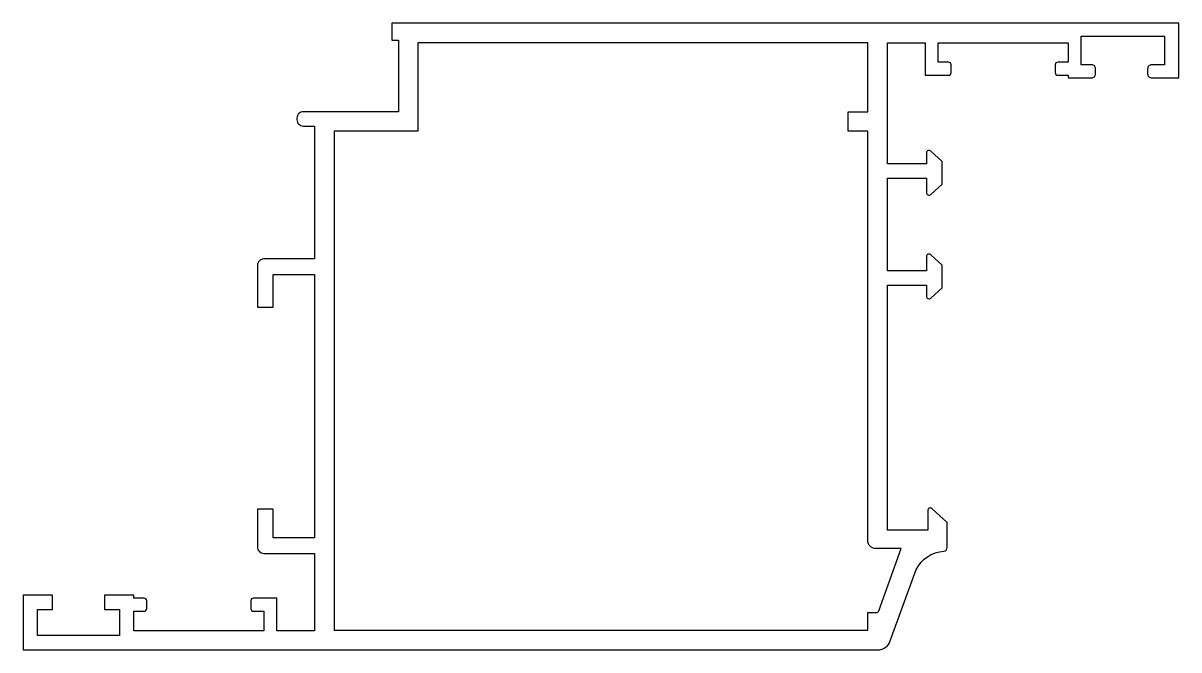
# Model space of a CAD drawing. Extents: x 106.7 to 195.5, y 188.7 to 236.8.
import ezdxf

# ---------------------------------------------------------------- set-up
doc = ezdxf.new("R2010")
doc.units = 0
doc.layers.get('0').update_dxf_attribs({"linetype": 'CONTINUOUS'})
doc.layers.add('ERCAN1', color=220, linetype='CONTINUOUS')

msp = doc.modelspace()

# ---------------------------------------------------------------- linework, layer by layer
msp.add_lwpolyline([(172.202, 191.593, 0.315445), (172.39, 191.724), (174.126, 196.5), (172.151, 196.5, -0.414214), (171.551, 197.1), (171.551, 228.526), (170.051, 228.526), (170.051, 230.026), (171.551, 230.026), (171.551, 235.326), (136.981, 235.326), (136.981, 228.526), (130.551, 228.526), (130.551, 190.226), (171.551, 190.226), (171.551, 191.593)], format="xyb", close=True)
at = {"layer": 'ERCAN1', "color": 7}
msp.add_lwpolyline([(173.051, 235.326), (175.951, 235.326), (175.951, 232.826), (177.751, 232.826, 0.414214), (177.951, 233.026), (177.951, 233.626, 0.414214), (177.751, 233.826), (176.951, 233.826), (176.951, 235.326), (186.951, 235.326), (186.951, 233.826), (186.151, 233.826, 0.414214), (185.951, 233.626), (185.951, 233.026, 0.414214), (186.151, 232.826), (186.951, 232.826), (186.951, 232.626), (188.751, 232.626, 0.414214), (189.051, 232.926), (189.051, 233.326, 0.414214), (188.751, 233.626), (187.951, 233.626), (187.951, 235.826), (194.351, 235.826), (194.351, 233.626), (193.351, 233.626, 0.414214), (193.051, 233.326), (193.051, 232.926, 0.414214), (193.351, 232.626), (195.451, 232.626), (195.451, 236.826), (134.981, 236.826), (134.981, 235.526), (135.481, 235.526), (135.481, 230.026), (128.185, 230.026, 0.414214), (127.685, 229.526), (127.685, 229.426, 0.414214), (128.185, 228.926), (129.051, 228.926), (129.051, 218.726), (125.154, 218.726, 0.414214), (124.654, 218.226), (124.654, 215.026), (125.854, 215.026), (125.854, 217.526), (129.051, 217.526), (129.051, 197.326), (125.854, 197.326), (125.854, 199.526), (124.654, 199.526), (124.654, 196.626, 0.414214), (125.154, 196.126), (129.051, 196.126), (129.051, 190.526), (129.051, 190.226), (129.051, 190.191), (126.151, 190.191), (126.151, 192.691), (124.351, 192.691, 0.414214), (124.151, 192.491), (124.151, 191.891, 0.414214), (124.351, 191.691), (125.151, 191.691), (125.151, 190.191), (115.151, 190.191), (115.151, 191.691), (115.951, 191.691, 0.414214), (116.151, 191.891), (116.151, 192.491, 0.414214), (115.951, 192.691), (115.151, 192.691), (115.151, 192.926), (112.901, 192.926), (112.901, 191.826), (114.051, 191.826), (114.051, 189.826), (107.751, 189.826), (107.751, 190.326), (107.751, 191.826), (108.901, 191.826), (108.901, 192.926), (106.651, 192.926), (106.651, 188.726), (172.316, 188.726, 0.327998), (173.27, 189.428), (175.262, 194.896, -0.263286), (177.38, 196.291, 0.386499), (177.651, 196.589), (177.651, 198.5), (176.492, 199.558, 0.668179), (176.151, 199.417), (176.151, 197.9), (173.051, 197.9), (173.051, 216.713), (176.051, 216.713), (176.051, 215.872, 0.654873), (176.387, 215.725), (177.251, 216.513), (177.251, 218.263), (176.387, 219.051, 0.654873), (176.051, 218.904), (176.051, 217.813), (173.051, 217.813), (173.051, 224.917), (176.051, 224.917), (176.051, 223.826, 0.654873), (176.387, 223.679), (177.251, 224.467), (177.251, 226.217), (176.387, 227.005, 0.654873), (176.051, 226.858), (176.051, 226.017), (173.051, 226.017)], format="xyb", close=True, dxfattribs=at)

doc.saveas('drawing.dxf')
